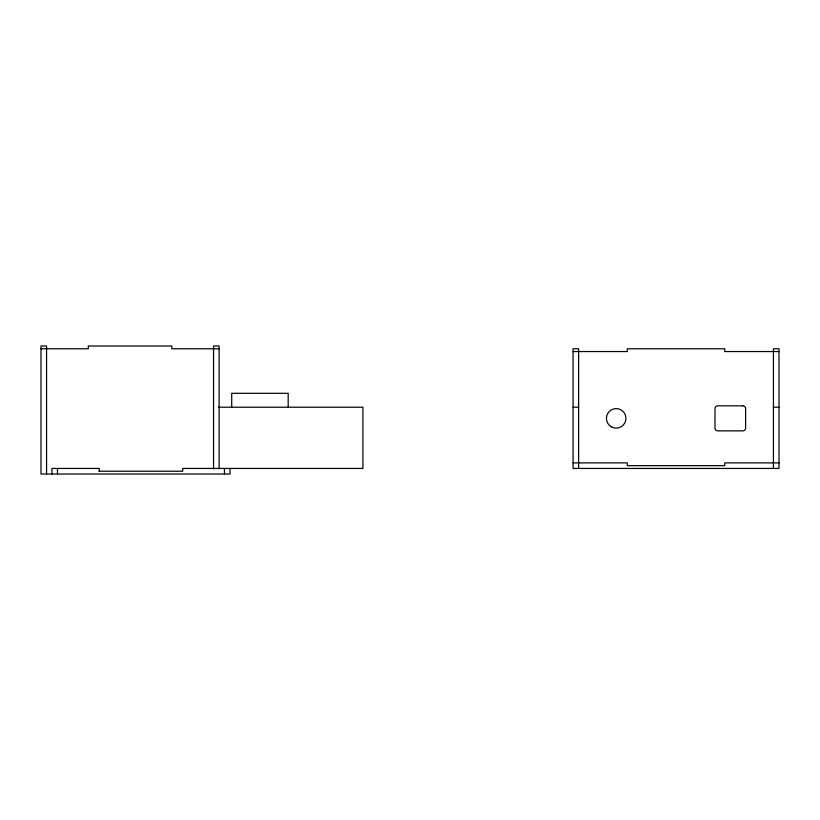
<?xml version="1.0" encoding="UTF-8"?>
<svg xmlns="http://www.w3.org/2000/svg" width="820" height="820" viewBox="0 0 820 820"><rect width="100%" height="100%" fill="white"/><g stroke="black" fill="none" stroke-linecap="round" stroke-linejoin="round"><path stroke-width="1.23" d="M41 348.777L88.314 348.777L88.314 345.989L171.8 345.989L171.8 348.777L219.114 348.777M573.057 351.554L627.32 351.554L627.32 348.777L724.726 348.777L724.726 351.554L779 351.554M218.376 407.212L362.922 407.212L362.922 468.445L182.716 468.445L182.716 471.223L98.933 471.223M573.057 407.212L578.623 407.212M773.434 407.212L779 407.212M573.057 462.88L627.32 462.88L627.32 465.657L724.726 465.657L724.726 462.88L779 462.88M773.434 468.445L773.434 348.777L779 348.777L779 468.445L573.057 468.445L573.057 348.777L578.623 348.777L578.623 468.445M288.189 407.212L288.189 393.303L231.711 393.303L231.711 407.212M230.03 468.445L230.03 474.011L41 474.011L41 345.989L46.566 345.989L46.566 474.011M224.465 468.445L224.465 474.011M219.114 468.896L219.114 345.989L213.548 345.989L213.548 468.896M99.22 471.223L99.22 468.445L51.906 468.445L51.906 474.011M57.472 468.445L57.472 474.011M742.817 405.828L717.777 405.828A2.788 2.788 0 0 0 714.989 408.606L714.989 428.091A2.788 2.788 0 0 0 717.777 430.869L742.817 430.869A2.788 2.788 0 0 0 745.605 428.091L745.605 408.606A2.788 2.788 0 0 0 742.817 405.828M611.32 426.789A9.737 9.737 0 0 0 625.926 418.354A9.737 9.737 0 0 0 611.32 409.918A9.737 9.737 0 0 0 611.32 426.789"/></g></svg>
